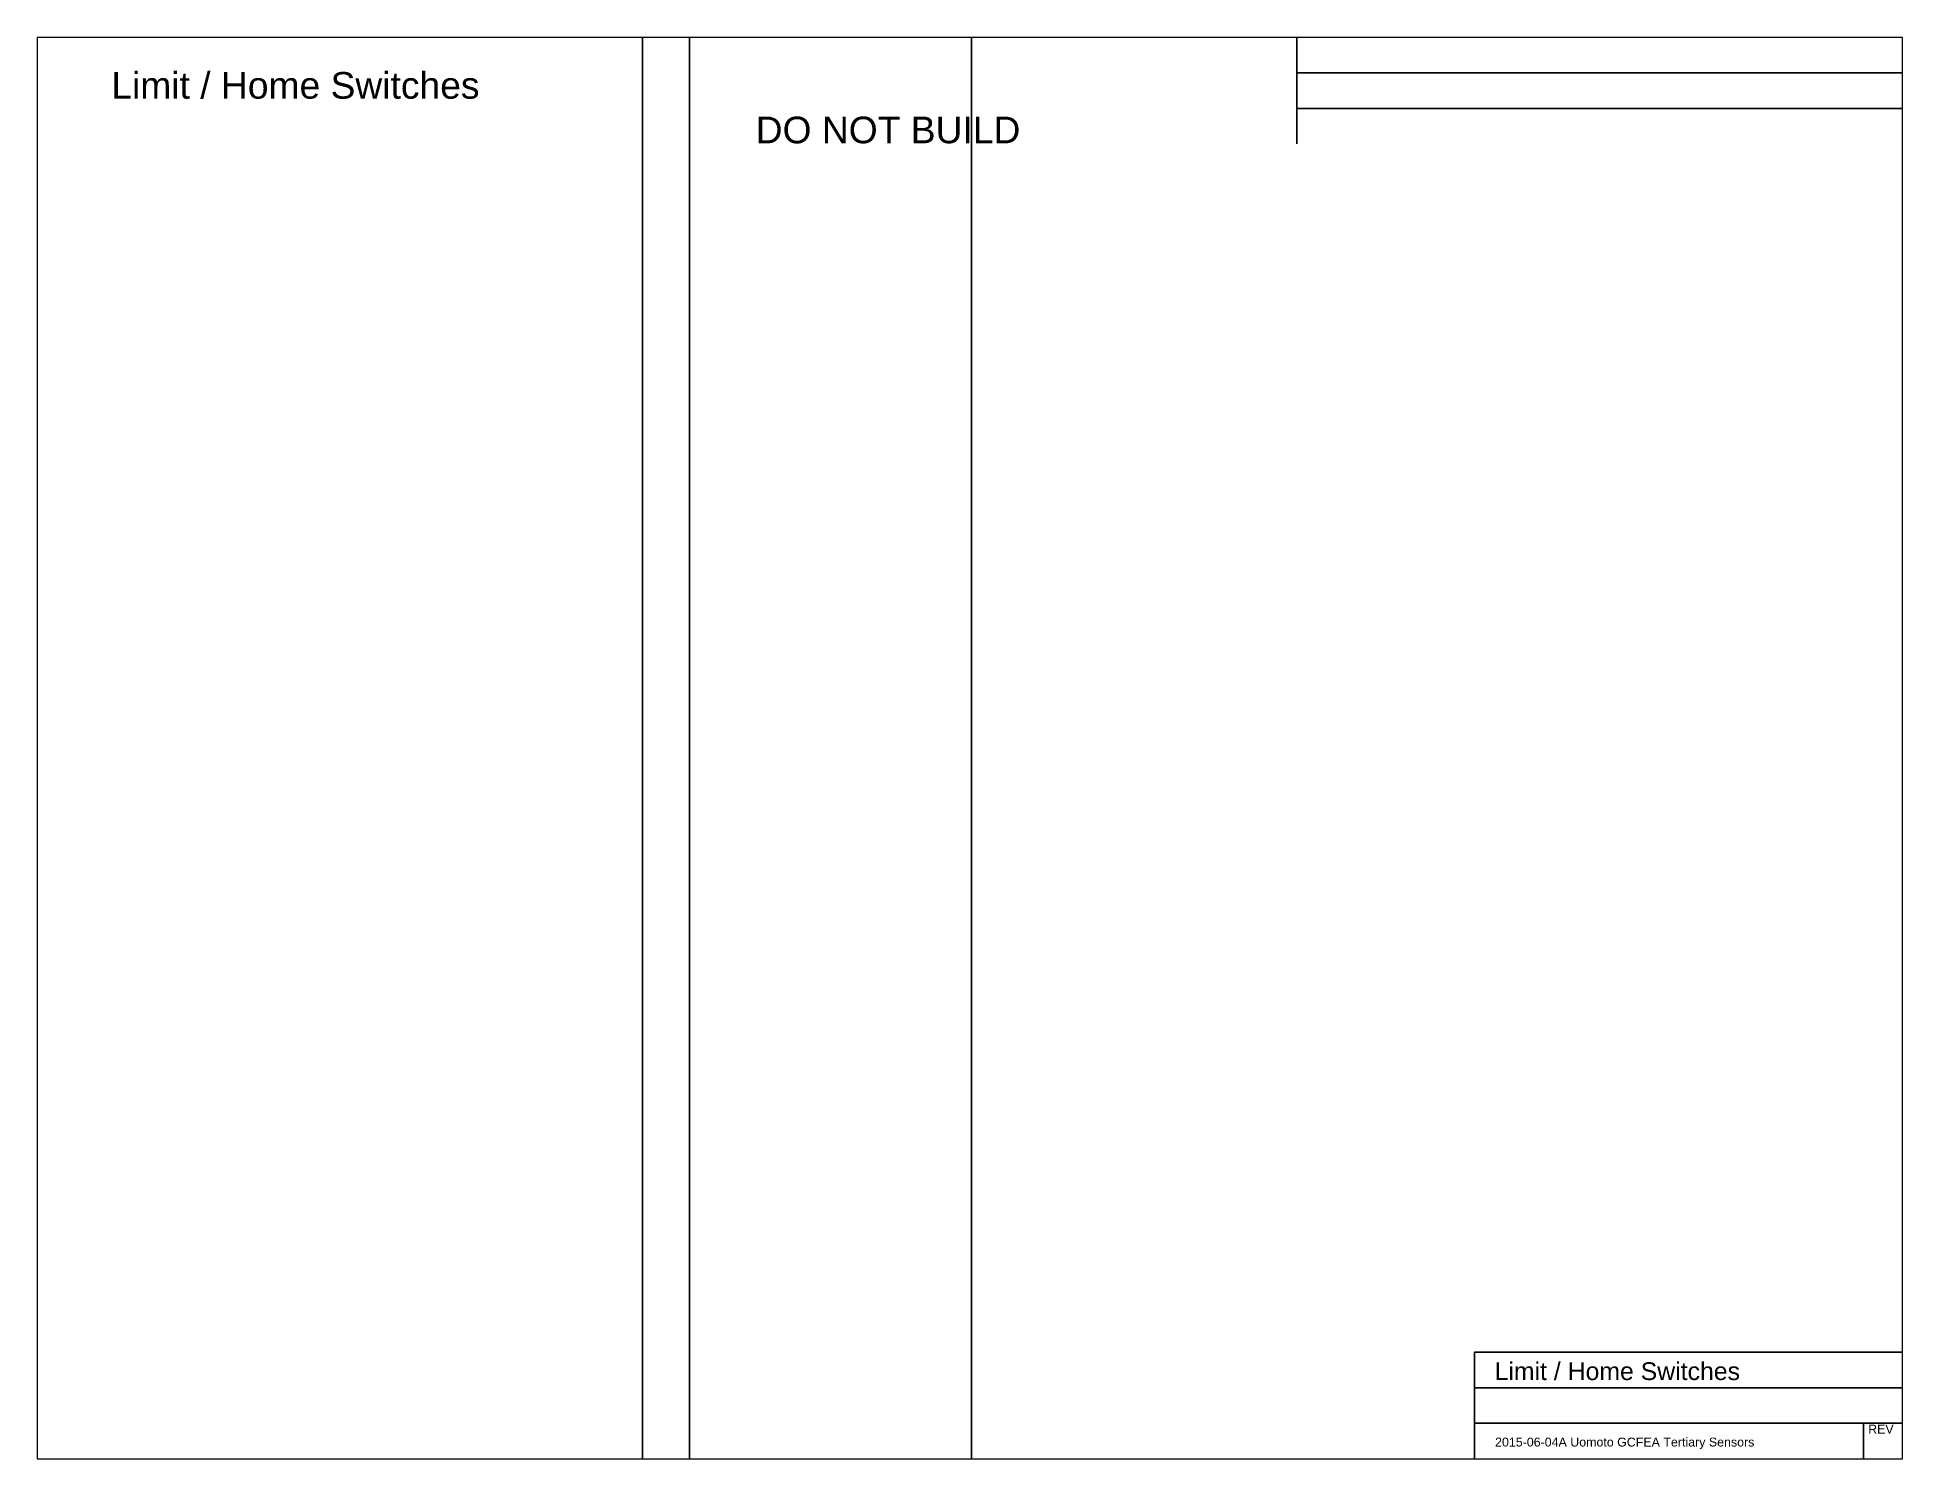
# Paper-space layout 'Layout1' of a CAD drawing. Header units: millimetres, sheet in inches. Extents: x 0.1 to 10.6, y 0 to 8.
# The model-space entities are those that its viewports show. They can reach past a viewport. Long polylines and large blocks are cut down to what shows.
import ezdxf

# ---------------------------------------------------------------- set-up
doc = ezdxf.new("R2010")
doc.units = ezdxf.units.MM
doc.header["$MEASUREMENT"] = 0
doc.linetypes.add('HIDDEN', pattern=[1.905, 1.27, -0.635])
doc.layers.add('Annotation', color=7, linetype='Continuous')
doc.layers.add('Title Block', color=7, linetype='Continuous')
doc.styles.add('Annotative', font='ARIALUNI.TTF')

msp = doc.modelspace()

# ---------------------------------------------------------------- linework, layer by layer
at = {"ltscale": 10}
for p, q in [((47.728, 100.032), (47.728, -8.794)), ((45.728, 96.388), (45.728, -3.612)), ((59.728, 96.388), (59.728, -3.612))]:
    msp.add_line(p, q, dxfattribs=at)

psp = doc.layouts.get("Layout1")

# ---------------------------------------------------------------- linework, layer by layer
at = {"layer": 'Title Block'}
for p, q in [((7.145, 7.805), (7.145, 8.005)), ((7.145, 7.805), (10.145, 7.805)), ((7.145, 7.605), (7.145, 7.805)), ((7.145, 7.405), (7.145, 7.605)), ((7.145, 7.605), (10.145, 7.605)), ((8.145, 0.605), (8.145, 0.405)), ((8.145, 0.605), (10.145, 0.605)), ((8.145, 0.405), (8.145, 0.205)), ((8.145, 0.405), (10.145, 0.405)), ((8.145, 0.205), (10.145, 0.205)), ((8.145, 0.205), (8.145, 0.005)), ((9.945, 0.205), (10.145, 0.205)), ((10.335, 0.005), (10.335, 0.205))]:
    psp.add_line(p, q, dxfattribs=at)
at = {"layer": 'Title Block', "linetype": 'HIDDEN', "ltscale": 10}
for p, q in [((10.145, 7.805), (10.555, 7.805)), ((10.145, 7.605), (10.555, 7.605)), ((10.145, 0.605), (10.555, 0.605)), ((10.145, 0.405), (10.555, 0.405)), ((10.145, 0.205), (10.555, 0.205))]:
    psp.add_line(p, q, dxfattribs=at)

# ---------------------------------------------------------------- texts
at = {"layer": 'Annotation', "linetype": 'HIDDEN', "ltscale": 10, "style": 'Annotative'}
psp.add_text('DO NOT BUILD', height=0.15, dxfattribs=at).set_placement((4.099, 7.409))
at = {"layer": 'Title Block', "style": 'Annotative'}
for s, height, p in [('Limit / Home Switches', 0.15, (0.472, 7.66)), ('Limit / Home Switches', 0.1, (8.258, 0.448)), ('2015-06-04A Uomoto GCFEA Tertiary Sensors', 0.05, (8.261, 0.074)), ('REV', 0.05, (10.361, 0.147))]:
    psp.add_text(s, height=height, dxfattribs=at).set_placement(p)

# ---------------------------------------------------------------- viewports
at = {"layer": '0'}
psp.add_viewport(center=(5.305, 4.005), size=(10.5, 8), view_center_point=(59.654, 28.953), view_height=60.46014, dxfattribs=at)

doc.saveas('drawing.dxf')
